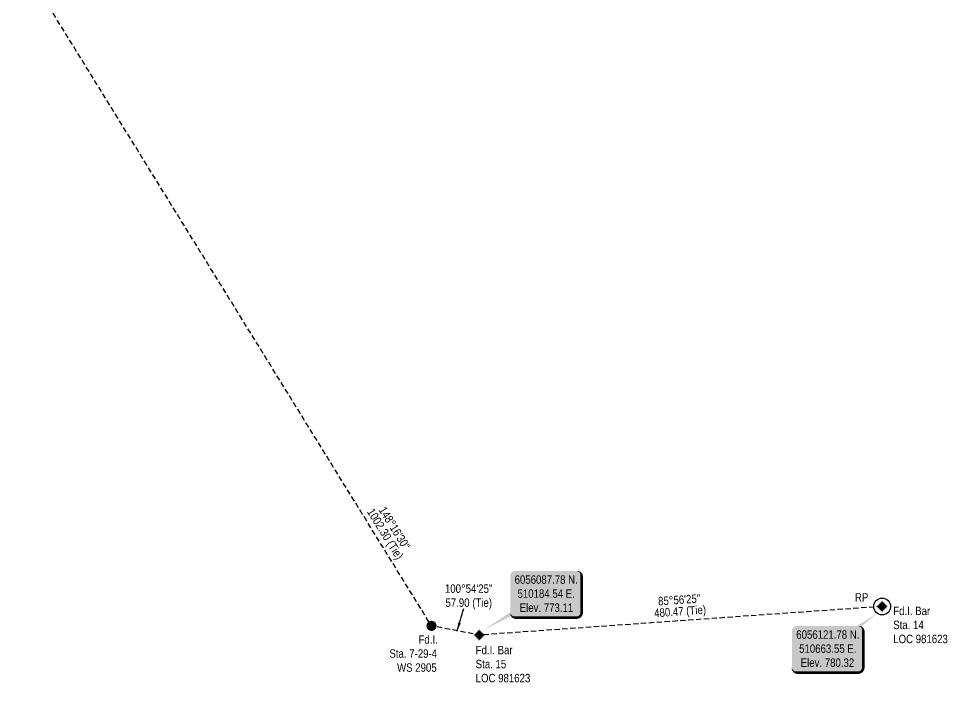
# Model space of a CAD drawing. Extents: x 508119 to 516015, y 6054829 to 6062261.
# Drawn here: x 509637 to 510741, y 6056032 to 6056820 of the extents above; entities that cross this region are included whole.
import ezdxf
from ezdxf.enums import TextEntityAlignment as Align

# ---------------------------------------------------------------- set-up
doc = ezdxf.new("R2010")
doc.units = 0
doc.header["$LTSCALE"] = 5
doc.linetypes.add('foc-TIELINE', pattern=[1.875, 1.25, -0.625])
for name, color, linetype in [('35', 37, 'Continuous'), ('DETAIL-T', 7, 'Continuous'), ('L-BD', 7, 'Continuous'), ('L-MON', 1, 'Continuous'), ('L-TIE', 7, 'foc-TIELINE')]:
    doc.layers.add(name, color=color, linetype=linetype)
doc.styles.add('80', font='ARIALN.TTF', dxfattribs={"height": 10})
doc.styles.add('80CG', font='ARIALN.TTF', dxfattribs={"height": 10})
doc.styles.add('80L', font='ARIALN.TTF', dxfattribs={"height": 10})
doc.dimstyles.new('Compass 5 000', dxfattribs={"dimscale": 5, "dimtxt": 9, "dimasz": 2, "dimexe": 0.2, "dimexo": 0.0625, "dimgap": 0.5, "dimtad": 0, "dimtih": 1, "dimtoh": 1, "dimzin": 0, "dimdsep": 46, "dimtxsty": '80CG', "dimcen": 0.1, "dimse1": 1, "dimse2": 1, "dimclrd": 256, "dimclrt": 256, "dimaunit": 1, "dimadec": 4, "dimazin": 0, "dimtfac": 0.06, "dimtofl": 0, "dimtmove": 0, "dimatfit": 1, "dimfxl": 0.2, "dimtolj": 1, "dimtzin": 0, "dimlwd": -1, "dimarcsym": 0})

# ---------------------------------------------------------------- blocks, each defined once
blk = doc.blocks.new('fdia')
at = {"color": 255, "const_width": 1}
blk.add_lwpolyline([(-0.5, 0, 1), (0.5, 0, 1)], format="xyb", close=True, dxfattribs=at)
blk = doc.blocks.new('Fdiaa')
blk.add_blockref('fdia', (0, 0))
blk = doc.blocks.new('fdib')
at = {"color": 1, "const_width": 1.6}
blk.add_lwpolyline([(-0.4, 0, 1), (0.4, 0, 1)], format="xyb", close=True, dxfattribs=at)
at = {"color": 1}
blk.add_circle((0, 0), 0.8, dxfattribs=at)
blk = doc.blocks.new('Fdibb')
blk.add_blockref('fdib', (0, 0))
blk = doc.blocks.new('fdicc')
for name in ['Fdibb', 'Fdiaa']:
    blk.add_blockref(name, (0, 0))
blk = doc.blocks.new('FDI')
blk.add_blockref('fdicc', (0, 0))
blk = doc.blocks.new('*U443')
h = blk.add_hatch(color=254)
edge = h.paths.add_edge_path()
edge.add_line((-36.5, -28.5), (36.5, -28.5))
edge.add_arc((36.5, -22.5), 6, 270, 360)
edge.add_line((42.5, -22.5), (42.5, 21))
edge.add_arc((36.5, 21), 6, 0, 90)
edge.add_line((36.5, 27), (-36.5, 27))
edge.add_arc((-36.5, 21), 6, 90, 180)
edge.add_line((-42.5, 21), (-42.5, -22.5))
edge.add_arc((-36.5, -22.5), 6, 180, 270)
at = {"color": 1, "flags": 128}
blk.add_lwpolyline([(58.5, 41.4, 0, 10, 0), (0, 0, 5, 5, 0)], format="xyseb", dxfattribs=at)
blk.add_lwpolyline([(-36.5, -28.5, 3, 3, 0), (36.5, -28.5, 3, 3, 0.414214), (42.5, -22.5, 3, 3, 0), (42.5, 21, 3, 0, 0.414214), (36.5, 27, 0, 0, 0), (-36.5, 27, 0, 0, 0.414214), (-42.5, 21, 0, 0, 0), (-42.5, -22.5, 0, 3, 0.414214)], format="xyseb", close=True, dxfattribs=at)
at = {"color": 1, "style": '80'}
blk.add_attdef('ENTER_TEXT_001', (-36, -5), '', height=10, dxfattribs=at)
blk = doc.blocks.new('RP')
at = {"layer": '35', "color": 3}
blk.add_circle((0, 0), 10, dxfattribs=at)
at = {"layer": '35', "color": 3, "style": '80'}
blk.add_attdef('RP_001', (-32.4, 5.8), '', height=10, dxfattribs=at)
blk = doc.blocks.new('SMONA')
blk.add_hatch(color=255).paths.add_polyline_path([(0, -1.49), (1.49, 0), (0, 1.49), (-1.49, 0)])
blk = doc.blocks.new('SMONAA')
blk.add_blockref('SMONA', (0, 0))
blk = doc.blocks.new('SMONB')
at = {"color": 1}
blk.add_solid([(0, 1.2), (1.2, 0), (-1.2, 0), (0, -1.2)], dxfattribs=at)
blk = doc.blocks.new('SMONBB')
blk.add_blockref('SMONB', (0, 0))
blk = doc.blocks.new('SMONCC')
for name in ['SMONAA', 'SMONBB']:
    blk.add_blockref(name, (0, 0))
blk = doc.blocks.new('FDIBAR')
blk.add_blockref('SMONCC', (0, 0))
blk = doc.blocks.new('*U444')
h = blk.add_hatch(color=254)
edge = h.paths.add_edge_path()
edge.add_line((-36.5, -28.5), (36.5, -28.5))
edge.add_arc((36.5, -22.5), 6, 270, 360)
edge.add_line((42.5, -22.5), (42.5, 21))
edge.add_arc((36.5, 21), 6, 0, 90)
edge.add_line((36.5, 27), (-36.5, 27))
edge.add_arc((-36.5, 21), 6, 90, 180)
edge.add_line((-42.5, 21), (-42.5, -22.5))
edge.add_arc((-36.5, -22.5), 6, 180, 270)
at = {"color": 1, "flags": 128}
blk.add_lwpolyline([(-36.5, -28.5, 3, 3, 0), (36.5, -28.5, 3, 3, 0.414214), (42.5, -22.5, 3, 3, 0), (42.5, 21, 3, 0, 0.414214), (36.5, 27, 0, 0, 0), (-36.5, 27, 0, 0, 0.414214), (-42.5, 21, 0, 0, 0), (-42.5, -22.5, 0, 3, 0.414214)], format="xyseb", close=True, dxfattribs=at)
blk.add_lwpolyline([(-74.2, -43.1, 0, 10, 0), (0, 0, 5, 5, 0)], format="xyseb", dxfattribs=at)
at = {"color": 1, "style": '80'}
blk.add_attdef('ENTER_TEXT_001', (-36, -5), '', height=10, dxfattribs=at)

msp = doc.modelspace()

# ---------------------------------------------------------------- linework, layer by layer
at = {"layer": 'L-TIE', "flags": 128}
msp.add_lwpolyline([(510663.554, 6056121.78), (510184.541, 6056087.78), (510127.714, 6056098.73), (509636.755, 6056892.901)], dxfattribs=at)

# ---------------------------------------------------------------- block references
at = {"layer": 'DETAIL-T', "color": 6}
ref = msp.add_blockref('*U444', (510263.802, 6056136.984), dxfattribs=dict(at, xscale=0.9989658974789201, yscale=0.9989658974789201, zscale=0.9989658974789201))
ref.add_attrib('ENTER_TEXT_001', '6056087.78 N.', (510226.545, 6056148.744), dxfattribs={"layer": '0', "color": 1, "height": 9.98966, "style": '80'})
ref.add_attrib('ENTER_TEXT_002', '510184.54 E.', (510230.017, 6056132.054), dxfattribs={"layer": '0', "color": 1, "height": 9.98966, "style": '80'})
ref.add_attrib('ENTER_TEXT_003', 'Elev. 773.11', (510232.592, 6056115.364), dxfattribs={"layer": '0', "color": 1, "height": 9.98966, "style": '80'})
ref = msp.add_blockref('*U443', (510598.65, 6056071.64), dxfattribs=dict(at, xscale=0.9989658974789201, yscale=0.9989658974789201, zscale=0.9989658974789201))
ref.add_attrib('ENTER_TEXT_001', '6056121.78 N.', (510561.394, 6056083.4), dxfattribs={"layer": '0', "color": 1, "height": 9.98966, "style": '80'})
ref.add_attrib('ENTER_TEXT_002', '510663.55 E.', (510564.865, 6056066.71), dxfattribs={"layer": '0', "color": 1, "height": 9.98966, "style": '80'})
ref.add_attrib('ENTER_TEXT_003', 'Elev. 780.32', (510566.685, 6056050.019), dxfattribs={"layer": '0', "color": 1, "height": 9.98966, "style": '80'})
at = {"layer": 'L-MON', "xscale": 0.9989658974789201, "yscale": 0.9989658974789201, "zscale": 0.9989658974789201}
msp.add_blockref('RP', (510663.554, 6056121.78), dxfattribs=at).add_auto_attribs({'RP_001': 'RP'})
at = {"layer": 'L-MON', "xscale": 5, "yscale": 5, "zscale": 5}
for p in [(510663.554, 6056121.78), (510184.541, 6056087.78)]:
    msp.add_blockref('FDIBAR', p, dxfattribs=at)
at = {"layer": 'L-MON', "color": 6, "xscale": 4.99742, "yscale": 4.99742, "zscale": 4.99742}
msp.add_blockref('FDI', (510127.731, 6056098.726), dxfattribs=at)

# ---------------------------------------------------------------- texts
at = {"layer": 'L-BD', "style": '80L'}
for s, height, rotation, p in [('1002.30 (Tie)', 9.99482, 301.7245, (510071.708, 6056207.382)), ("148°16'30''", 9.99482, 301.7245, (510083.823, 6056214.871)), ("85°56'25''", 9.9948, 4.0597, (510422.283, 6056129.745)), ('480.47 (Tie)', 9.99484, 4.0597, (510423.344, 6056114.79))]:
    msp.add_text(s, height=height, rotation=rotation, dxfattribs=at).set_placement(p, align=Align.MIDDLE)
at = {"layer": 'L-BD', "color": 0, "insert": (510172.034, 6056147.981), "char_height": 9.99484, "width": 56.75401, "attachment_point": 2, "rotation": 359.94502, "style": '80L'}
msp.add_mtext("100°54'25'' 57.90 (Tie)", dxfattribs=at)
at = {"layer": 'L-MON', "attachment_point": 1, "style": '80L'}
for s, insert, char_height in [('Fd.I. Bar\\PSta. 14\\PLOC 981623', (510676.735, 6056121.525), 9.9948), ('\\pi43.54875;Fd.I.\\P\\pi8.95543;Sta. 7-29-4\\P\\pi18.05714;WS 2905', (510068.715, 6056087.525), 9.99484), ('Fd.I. Bar\\PSta. 15\\PLOC 981623', (510180.283, 6056074.997), 9.9948)]:
    msp.add_mtext_dynamic_manual_height_columns(s, width=64.52019, gutter_width=50, heights=[0], dxfattribs=dict(at, insert=insert, char_height=char_height))

# ---------------------------------------------------------------- leaders
at = {"layer": 'L-BD', "color": 0, "path_type": 1}
msp.add_leader([(510158.093, 6056092.411), (510166.16, 6056119.358)], dimstyle='Compass 5 000', override={"dimgap": 0.5, "dimtad": 0}, dxfattribs=at)

doc.saveas('drawing.dxf')
